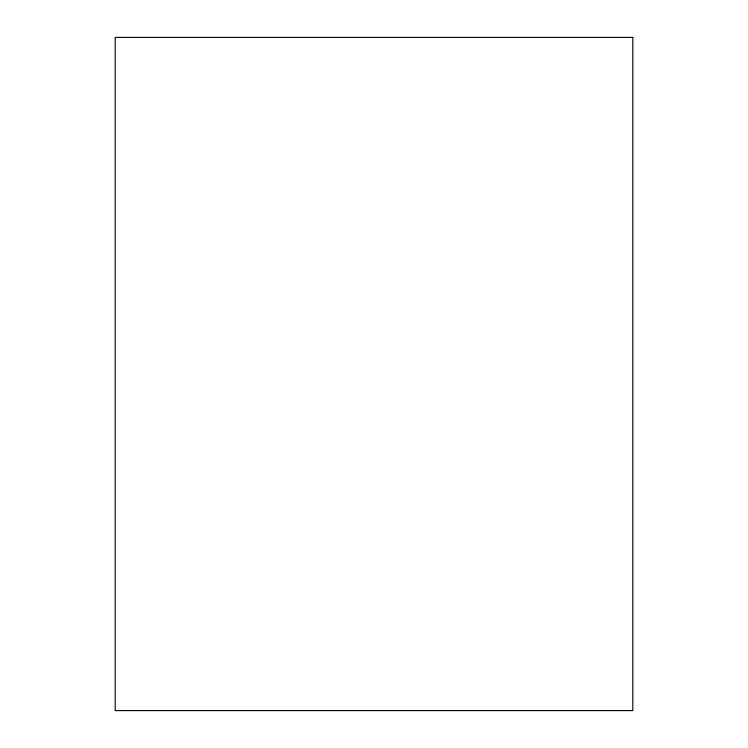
<?xml version="1.0" encoding="UTF-8"?>
<svg xmlns="http://www.w3.org/2000/svg" width="748" height="748" viewBox="0 0 748 748"><rect width="100%" height="100%" fill="white"/><g stroke="black" fill="none" stroke-linecap="round" stroke-linejoin="round"><path stroke-width="1.12" d="M632.808 37.4L115.192 37.4L115.192 710.6L632.808 710.6L632.808 37.4"/></g></svg>
